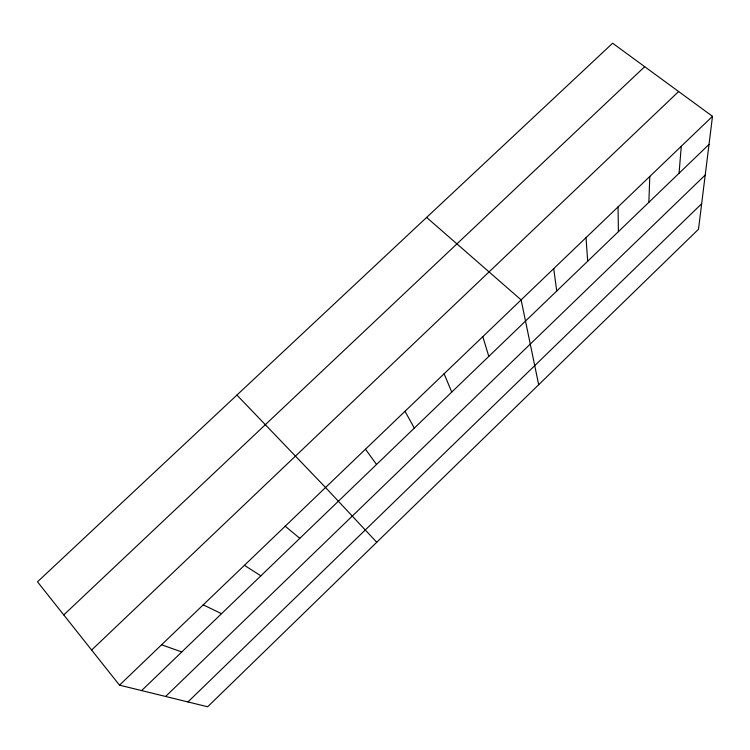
<?xml version="1.0" encoding="UTF-8"?>
<svg xmlns="http://www.w3.org/2000/svg" width="750" height="750" viewBox="0 0 750 750"><rect width="100%" height="100%" fill="white"/><g stroke="black" fill="none" stroke-linecap="round" stroke-linejoin="round"><path stroke-width="1.12" d="M648.853 202.331L649.8 176.456M679.059 173.259L681.281 146.259M712.5 116.316L698.494 229.256L207.656 706.772L119.494 685.163L37.5 581.822L612.638 43.228L712.5 116.316L119.494 685.163M187.95 701.944L701.653 203.756M165.619 696.469L705.216 175.031M141.647 690.591L709.012 144.422M91.631 650.044L678.638 91.537M63.759 614.925L644.691 66.694M161.578 644.794L181.791 651.947M203.222 604.847L221.531 613.688M244.425 565.322L260.869 575.822M285.197 526.209L299.812 538.331M426.619 217.425L521.128 299.897L538.678 384.731M236.916 395.072L325.547 487.509L376.744 542.269M365.475 449.203L376.537 464.475M404.991 411.3L414.337 428.091M444.103 373.781L451.753 392.072M482.812 336.647L488.812 356.4M553.716 268.631L556.725 291.019M586.022 237.647L587.691 261.206M618.047 206.916L618.394 231.647"/></g></svg>
